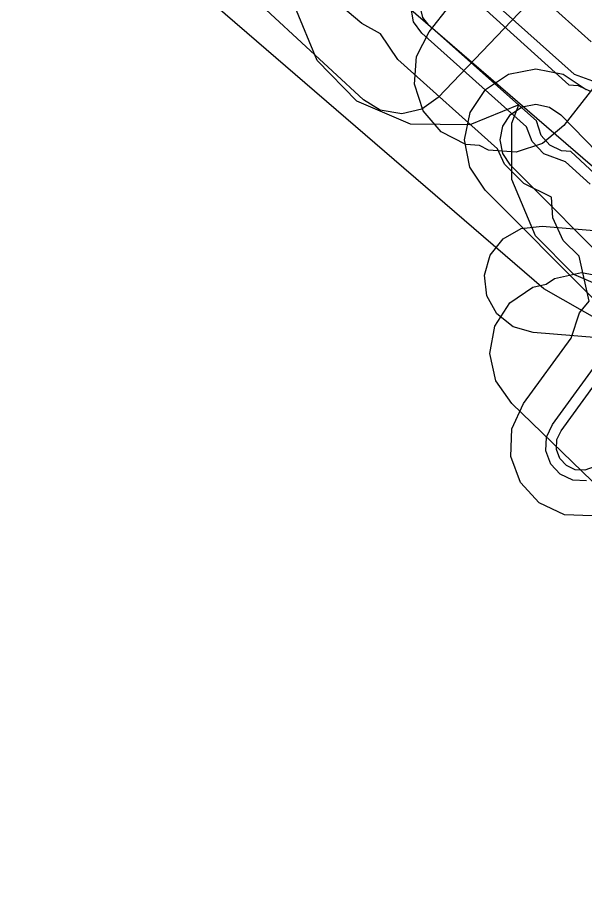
# Model space of a CAD drawing. Header units: metres. Extents: x -2677 to -840, y 169 to 1487.
# Drawn here: x -2019.1 to -2003.13, y 262.98 to 287.75 of the extents above; entities that cross this region are included whole.
import ezdxf

# ---------------------------------------------------------------- set-up
doc = ezdxf.new("R2010")
doc.units = ezdxf.units.M
doc.layers.add('AI_GREENING_EXCLUSIONS', color=1, linetype='Continuous')

msp = doc.modelspace()

# ---------------------------------------------------------------- linework, layer by layer
at = {"layer": 'AI_GREENING_EXCLUSIONS'}
for points in [[(-2002.287, 286.57), (-2003.742, 284.72), (-2004.335, 284.213), (-2005.077, 283.971), (-2005.855, 284.031), (-2006.107, 284.159), (-2006.494, 284.189), (-2007.19, 284.542), (-2007.697, 285.135), (-2007.939, 285.877), (-2007.879, 286.655), (-2007.526, 287.351), (-2006.937, 288.099), (-2006.937, 288.099), (-2008.956, 290.238), (-2009.288, 290.712), (-2009.5, 291.669), (-2009.326, 292.43), (-2009.016, 292.917), (-2003.833, 298.927), (-2003.218, 299.407), (-2002.466, 299.615)], [(-2002.392, 283.098), (-2016.812, 295.534)], [(-2002.301, 280.036), (-2003.46, 280.537), (-2004.54, 281.618), (-2005.203, 283.204), (-2005.203, 284.787), (-2005.006, 285.298), (-2006.387, 284.737), (-2008.048, 284.753), (-2009.556, 285.4), (-2010.679, 286.544), (-2011.299, 288.067), (-2011.299, 289.65), (-2011.175, 289.986), (-2011.175, 290.499), (-2011.175, 290.499), (-2010.871, 292.03), (-2010.004, 293.328), (-2008.706, 294.195), (-2007.175, 294.499), (-2005.644, 294.195), (-2005.445, 294.062), (-2004.842, 293.942), (-2003.545, 293.075), (-2002.678, 291.777)], [(-2002.608, 279.17), (-2004.304, 280.133), (-2019.098, 292.883)], [(-2004.588, 288.312), (-2007.274, 285.507), (-2007.73, 285.181), (-2008.299, 285.045), (-2008.901, 285.146), (-2009.376, 285.443), (-2015.471, 291.085)], [(-2002.944, 273.754), (-2003.724, 273.786), (-2004.432, 274.115), (-2004.961, 274.689), (-2005.229, 275.421), (-2005.197, 276.201), (-2004.869, 276.909), (-2003.53, 278.744), (-2003.299, 279.459), (-2003.026, 279.781), (-2003.305, 281.05), (-2003.758, 281.487), (-2004.053, 282.124), (-2004.083, 282.703), (-2004.864, 283.092), (-2005.404, 283.632), (-2005.606, 284.066), (-2008.404, 286.571), (-2008.898, 287.296), (-2009.422, 287.584), (-2012.441, 290.128)], [(-2005.421, 289.27), (-2002.967, 287.072)], [(-2002.601, 283.121), (-2003.542, 283.991), (-2003.805, 284.011), (-2004.137, 284.17), (-2004.38, 284.438), (-2004.506, 284.853), (-2007.536, 287.539), (-2007.7, 287.758), (-2007.768, 288.022), (-2007.73, 288.293), (-2007.591, 288.528), (-2007.373, 288.692), (-2007.108, 288.76), (-2006.838, 288.721), (-2006.602, 288.582), (-2003.597, 285.863), (-2003.334, 285.844), (-2003.001, 285.684)], [(-2006.402, 288.806), (-2003.45, 286.157), (-2002.834, 285.933)], [(-2002.999, 283.074), (-2003.689, 283.697), (-2004.305, 283.921), (-2004.629, 284.271), (-2004.789, 284.679), (-2007.736, 287.316), (-2007.971, 287.628), (-2008.052, 288.118)], [(-2002.881, 279.826), (-2005.948, 282.904), (-2006.38, 283.553), (-2006.531, 284.319), (-2006.377, 285.084), (-2005.943, 285.732), (-2005.293, 286.164), (-2004.527, 286.315), (-2003.762, 286.162), (-2003.114, 285.727)], [(-2002.172, 280.532), (-2005.239, 283.609), (-2005.455, 283.934), (-2005.531, 284.317), (-2005.454, 284.7), (-2005.237, 285.024), (-2004.912, 285.24), (-2004.529, 285.315), (-2004.147, 285.239), (-2003.823, 285.021), (-2001.428, 282.561)], [(-2000.372, 278.556), (-2004.597, 278.901), (-2005.16, 279.061), (-2005.619, 279.425), (-2005.903, 279.936), (-2005.97, 280.518), (-2005.81, 281.08), (-2005.446, 281.539), (-2004.935, 281.823), (-2004.353, 281.891), (-2000.739, 281.596)], [(-1990.778, 262.98), (-2005.205, 276.909), (-2005.205, 276.909), (-2005.65, 277.55), (-2005.816, 278.312), (-2005.677, 279.08), (-2005.255, 279.737), (-2004.614, 280.181), (-2004.234, 280.264), (-2004.002, 280.425), (-2003.24, 280.591), (-2002.472, 280.452)], [(-2003.099, 274.742), (-2003.489, 274.758), (-2003.843, 274.922), (-2004.107, 275.21), (-2004.241, 275.576), (-2004.225, 275.966), (-2004.061, 276.32), (-2002.531, 278.417)], [(-2002.889, 275.133), (-2003.145, 275.039), (-2003.418, 275.05), (-2003.666, 275.165), (-2003.851, 275.366), (-2003.945, 275.622), (-2003.934, 275.895), (-2003.819, 276.143), (-2002.228, 278.323)]]:
    msp.add_lwpolyline(points, dxfattribs=at)

doc.saveas('drawing.dxf')
